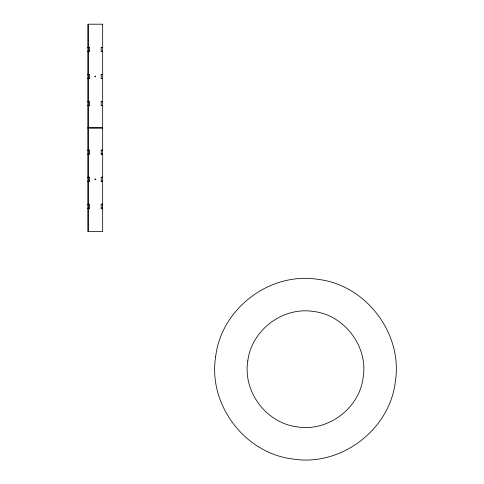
<?xml version="1.0" encoding="UTF-8"?>
<svg xmlns="http://www.w3.org/2000/svg" width="484" height="484" viewBox="0 0 484 484"><rect width="100%" height="100%" fill="white"/><g stroke="black" fill="none" stroke-linecap="round" stroke-linejoin="round"><path stroke-width="0.73" d="M87.9 47.335L89.377 47.335L89.377 51.522L87.9 51.522M102.668 47.335L101.192 47.335L101.192 51.522L102.668 51.522M87.9 47.583L89.377 47.583M101.192 47.583L102.668 47.583M87.9 51.274L89.377 51.274M101.192 51.274L102.668 51.274M87.9 74.409L89.377 74.409L89.377 78.596L87.9 78.596M102.668 74.409L101.192 74.409L101.192 78.596L102.668 78.596M87.9 74.657L89.377 74.657M101.192 74.657L102.668 74.657M87.9 78.347L89.377 78.347M101.192 78.347L102.668 78.347M87.9 101.489L89.377 101.489L89.377 105.669L87.9 105.669M102.668 101.489L101.192 101.489L101.192 105.669L102.668 105.669M87.9 101.731L89.377 101.731M101.192 101.731L102.668 101.731M87.9 105.427L89.377 105.427M101.192 105.427L102.668 105.427M87.9 127.576L102.668 127.576M87.9 128.193L102.668 128.193M87.9 150.1L89.377 150.1L89.377 154.281L87.9 154.281M102.668 150.1L101.192 150.1L101.192 154.281L102.668 154.281M87.9 150.343L89.377 150.343M101.192 150.343L102.668 150.343M87.9 154.039L89.377 154.039M101.192 154.039L102.668 154.039M87.9 177.174L89.377 177.174L89.377 181.361L87.9 181.361M102.668 177.174L101.192 177.174L101.192 181.361L102.668 181.361M87.9 177.422L89.377 177.422M101.192 177.422L102.668 177.422M87.9 181.113L89.377 181.113M101.192 181.113L102.668 181.113M87.9 204.248L89.377 204.248L89.377 208.435L87.9 208.435M102.668 204.248L101.192 204.248L101.192 208.435L102.668 208.435M87.9 204.496L89.377 204.496M101.192 204.496L102.668 204.496M87.9 208.187L89.377 208.187M101.192 208.187L102.668 208.187M102.299 203.794L102.299 205.295M102.299 207.545L102.299 209.046M88.27 24.2L88.27 231.57M94.894 76.466C95.511 77.857 96.007 75.286 94.894 76.43M94.894 179.231C95.59 180.611 95.965 178.003 94.894 179.195M215.689 356.49C207.793 404.321 244.638 453.308 292.79 458.989C340.627 466.885 389.608 430.034 395.289 381.888C403.184 334.051 366.334 285.064 318.188 279.389C270.35 271.494 221.363 308.338 215.689 356.49M247.796 361.028C242.72 391.762 266.394 423.234 297.327 426.882C328.061 431.952 359.533 408.278 363.181 377.345C368.251 346.617 344.578 315.144 313.644 311.496C282.916 306.42 251.444 330.094 247.796 361.028M102.668 24.2L87.9 24.2L87.9 231.57L102.668 231.57L102.668 24.2"/></g></svg>
